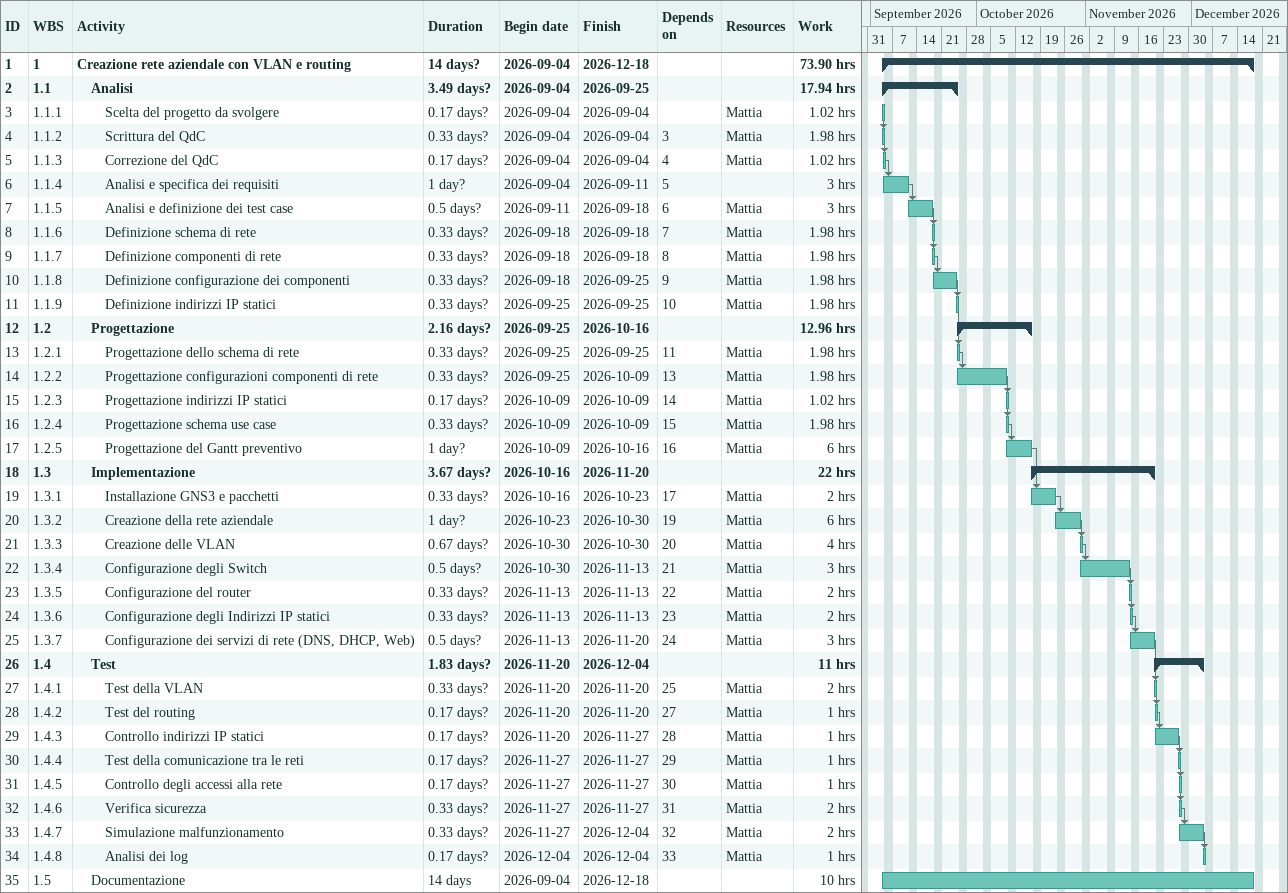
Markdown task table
| ID | WBS | Task | Duration | Start | Finish | Predecessors | Resources | Work (h) |
|---|---|---|---|---|---|---|---|---|
| 1 | 1 | **Creazione rete aziendale con VLAN e routing** | 14d? | 2026-09-04 | 2026-12-18 |  |  | 73.90 |
| 2 | 1.1 | **Analisi** | 3.49d? | 2026-09-04 | 2026-09-25 |  |  | 17.94 |
| 3 | 1.1.1 | Scelta del progetto da svolgere | 0.17d? | 2026-09-04 | 2026-09-04 |  | Mattia | 1.02 |
| 4 | 1.1.2 | Scrittura del QdC | 0.33d? | 2026-09-04 | 2026-09-04 | 3 | Mattia | 1.98 |
| 5 | 1.1.3 | Correzione del QdC | 0.17d? | 2026-09-04 | 2026-09-04 | 4 | Mattia | 1.02 |
| 6 | 1.1.4 | Analisi e specifica dei requisiti | 1d? | 2026-09-04 | 2026-09-11 | 5 |  | 3 |
| 7 | 1.1.5 | Analisi e definizione dei test case | 0.5d? | 2026-09-11 | 2026-09-18 | 6 | Mattia | 3 |
| 8 | 1.1.6 | Definizione schema di rete | 0.33d? | 2026-09-18 | 2026-09-18 | 7 | Mattia | 1.98 |
| 9 | 1.1.7 | Definizione componenti di rete | 0.33d? | 2026-09-18 | 2026-09-18 | 8 | Mattia | 1.98 |
| 10 | 1.1.8 | Definizione configurazione dei componenti | 0.33d? | 2026-09-18 | 2026-09-25 | 9 | Mattia | 1.98 |
| 11 | 1.1.9 | Definizione indirizzi IP statici | 0.33d? | 2026-09-25 | 2026-09-25 | 10 | Mattia | 1.98 |
| 12 | 1.2 | **Progettazione** | 2.16d? | 2026-09-25 | 2026-10-16 |  |  | 12.96 |
| 13 | 1.2.1 | Progettazione dello schema di rete | 0.33d? | 2026-09-25 | 2026-09-25 | 11 | Mattia | 1.98 |
| 14 | 1.2.2 | Progettazione configurazioni componenti di rete | 0.33d? | 2026-09-25 | 2026-10-09 | 13 | Mattia | 1.98 |
| 15 | 1.2.3 | Progettazione indirizzi IP statici | 0.17d? | 2026-10-09 | 2026-10-09 | 14 | Mattia | 1.02 |
| 16 | 1.2.4 | Progettazione schema use case | 0.33d? | 2026-10-09 | 2026-10-09 | 15 | Mattia | 1.98 |
| 17 | 1.2.5 | Progettazione del Gantt preventivo | 1d? | 2026-10-09 | 2026-10-16 | 16 | Mattia | 6 |
| 18 | 1.3 | **Implementazione** | 3.67d? | 2026-10-16 | 2026-11-20 |  |  | 22 |
| 19 | 1.3.1 | Installazione GNS3 e pacchetti | 0.33d? | 2026-10-16 | 2026-10-23 | 17 | Mattia | 2 |
| 20 | 1.3.2 | Creazione della rete aziendale | 1d? | 2026-10-23 | 2026-10-30 | 19 | Mattia | 6 |
| 21 | 1.3.3 | Creazione delle VLAN | 0.67d? | 2026-10-30 | 2026-10-30 | 20 | Mattia | 4 |
| 22 | 1.3.4 | Configurazione degli Switch | 0.5d? | 2026-10-30 | 2026-11-13 | 21 | Mattia | 3 |
| 23 | 1.3.5 | Configurazione del router | 0.33d? | 2026-11-13 | 2026-11-13 | 22 | Mattia | 2 |
| 24 | 1.3.6 | Configurazione degli Indirizzi IP statici | 0.33d? | 2026-11-13 | 2026-11-13 | 23 | Mattia | 2 |
| 25 | 1.3.7 | Configurazione dei servizi di rete (DNS, DHCP, Web) | 0.5d? | 2026-11-13 | 2026-11-20 | 24 | Mattia | 3 |
| 26 | 1.4 | **Test** | 1.83d? | 2026-11-20 | 2026-12-04 |  |  | 11 |
| 27 | 1.4.1 | Test della VLAN | 0.33d? | 2026-11-20 | 2026-11-20 | 25 | Mattia | 2 |
| 28 | 1.4.2 | Test del routing | 0.17d? | 2026-11-20 | 2026-11-20 | 27 | Mattia | 1 |
| 29 | 1.4.3 | Controllo indirizzi IP statici | 0.17d? | 2026-11-20 | 2026-11-27 | 28 | Mattia | 1 |
| 30 | 1.4.4 | Test della comunicazione tra le reti | 0.17d? | 2026-11-27 | 2026-11-27 | 29 | Mattia | 1 |
| 31 | 1.4.5 | Controllo degli accessi alla rete | 0.17d? | 2026-11-27 | 2026-11-27 | 30 | Mattia | 1 |
| 32 | 1.4.6 | Verifica sicurezza | 0.33d? | 2026-11-27 | 2026-11-27 | 31 | Mattia | 2 |
| 33 | 1.4.7 | Simulazione malfunzionamento | 0.33d? | 2026-11-27 | 2026-12-04 | 32 | Mattia | 2 |
| 34 | 1.4.8 | Analisi dei log | 0.17d? | 2026-12-04 | 2026-12-04 | 33 | Mattia | 1 |
| 35 | 1.5 | Documentazione | 14d | 2026-09-04 | 2026-12-18 |  |  | 10 |
